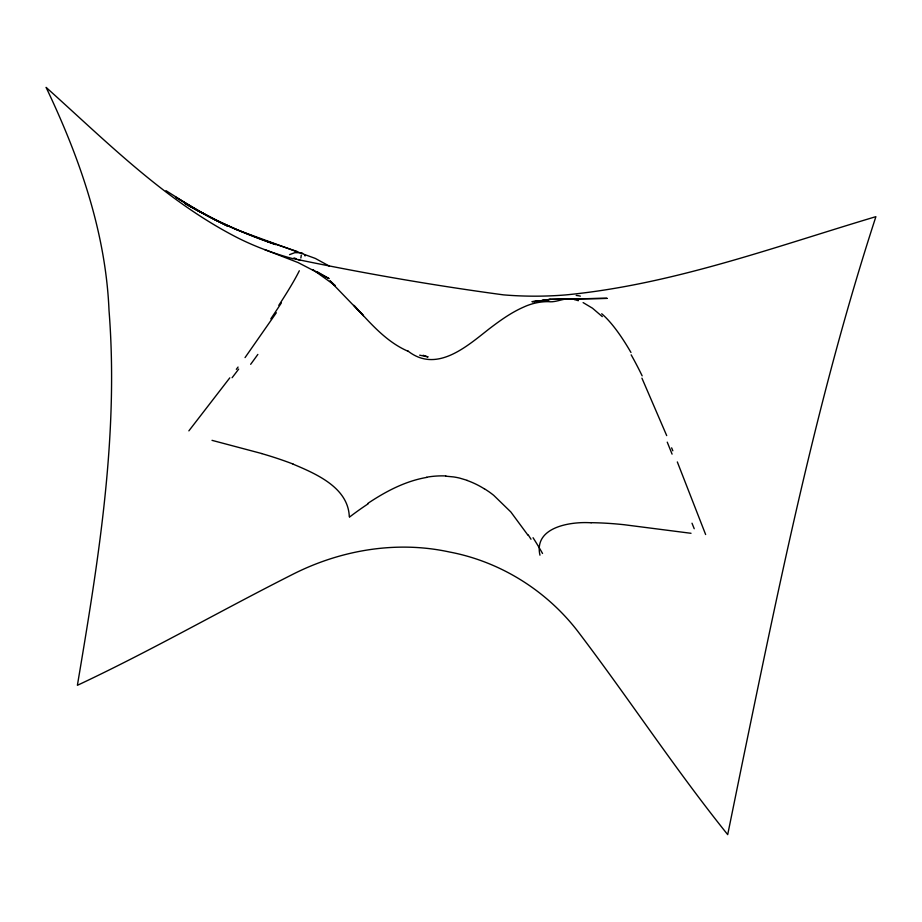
<?xml version="1.0" encoding="UTF-8"?>
<svg xmlns="http://www.w3.org/2000/svg" width="922" height="922" viewBox="0 0 922 922"><rect width="100%" height="100%" fill="white"/><g stroke="black" fill="none" stroke-linecap="round" stroke-linejoin="round"><path stroke-width="1.38" d="M349.3 516.723C348.262 487.531 316.108 473.873 293.069 464.135M276.335 312.742L245.045 357.598M188.872 430.862L229.785 377.87M236.332 369.33L238.037 367.06M368.051 503.262C385.869 491.368 405.38 481.077 426.702 477.412M289.543 254.645L294.821 252.663L301.298 252.709M550.065 299.293L536.408 301.506L550.653 299.327L606.999 298.348L550.653 299.327L534.138 301.713M548.429 299.88L531.959 301.69L546.297 300.203M591.163 522.786C571.029 521.379 533.481 526.877 539.958 555.171M445.822 476.19L453.589 476.928A69.473 68.032 -36.8 0 1 459.709 478.115L467.166 480.339M574.521 299.489C565.509 296.573 557.188 302.854 548.29 301.644C539.75 301.586 531.268 303.522 523.546 307.13C510.995 312.65 499.828 320.729 488.983 329.016C466.59 346.568 436.394 373.664 407.662 350.798M419.683 355.177L428.096 356.941L423.094 355.27M212.014 440.347L261.802 453.555M292.827 258.552C362.53 273.096 432.937 285.359 503.504 294.867A271.679 194.577 -1.2 0 0 565.924 294.902C672.541 284.587 773.904 247.061 875.9 216.658C817.572 395.55 780.035 580.272 742.049 764.269L727.7 834.617C674.731 768.752 628.493 697.896 577.345 630.729C545.87 590.138 499.805 561.44 449.256 551.955C397.105 540.626 342.016 549.789 294.533 573.438C221.81 610.041 151.15 650.713 77.39 685.311C98.193 561.636 118.984 436.256 109.015 310.414C105.73 232.16 79.488 157.478 46.1 87.383C106.549 141.55 164.888 200.673 237.934 237.968A269.005 190.577 -5 0 0 292.781 258.656M329.408 266.135L315.347 258.437L236.447 229.659L215.218 220.001L185.241 203.67C213.904 220.404 244.295 233.888 275.724 244.572C240.942 232.275 206.77 217.604 175.871 197.262L205.929 214.895L227.019 225.878L196.374 209.813L165.96 190.647M266.988 241.299L297.622 251.66M577.621 300.353L578.474 300.653M408.123 351.294C385.938 341.774 369.953 322.677 353.887 305.343L363.406 315.67L330.134 281.187M293.98 257.918L296.135 258.702M264.66 249.585L298.117 262.586L329.108 278.628L316.776 271.529M298.255 259.543L300.365 260.43M583.119 302.6L592.489 308.202L602.297 316.615M484.304 488.66L489.133 491.875A108.254 105.984 -37 0 1 493.754 495.368L510.823 511.952L527.96 535.198M312.846 269.581L335.274 285.693L330.157 280.853M304.721 255.198L305.078 255.97M641.931 378.158L666.698 435.61M677.324 461.934L705.63 534.53M671.642 447.85L672.829 450.789M533.043 537.722A310.587 285.463 86.9 0 1 542.539 553.477M591.094 522.682A175.341 75.754 12.2 0 1 624.067 524.71L689.207 533.066A146.817 75.8 11 0 0 691.027 533.273M672.08 454.131A438.204 24.594 67.1 0 1 667.251 442.145M692.007 523.212A512.667 7.307 68.2 0 1 694.22 528.732M631.167 354.843A191.234 49.869 73.8 0 1 642.15 375.853M601.709 313.757A187.039 45.743 73.1 0 1 630.948 352.458M576.204 295.432A451.181 84.674 65.4 0 1 580.364 296.135M574.59 299.638A369.215 67.052 62 0 1 577.702 300.526M238.683 369.077A402.856 154.769 -41.3 0 1 232.102 377.709M257.849 354.417A472.041 158.987 -42.7 0 1 250.657 364.317M281.406 302.842A181.622 12.459 -53 0 1 270.803 318.862M299.316 270.768A177.473 14.579 -52.2 0 1 278.824 305.286M301.24 255.129A411.708 46.907 -41.9 0 1 300.849 257.999M301.194 252.801A339.93 37.341 -39.4 0 1 302.716 253.343M349.553 517.046A324.682 318.724 -27.8 0 1 368.327 503.689M261.802 453.624A165.879 69.738 19 0 1 293.104 464.054M528.26 534.956A340.126 296.654 79.8 0 1 531.003 539.243M467.12 480.466A90.01 88.086 -34.5 0 1 484.234 488.775M426.667 477.204A90.056 88.362 -39.6 0 1 445.833 475.948"/></g></svg>
